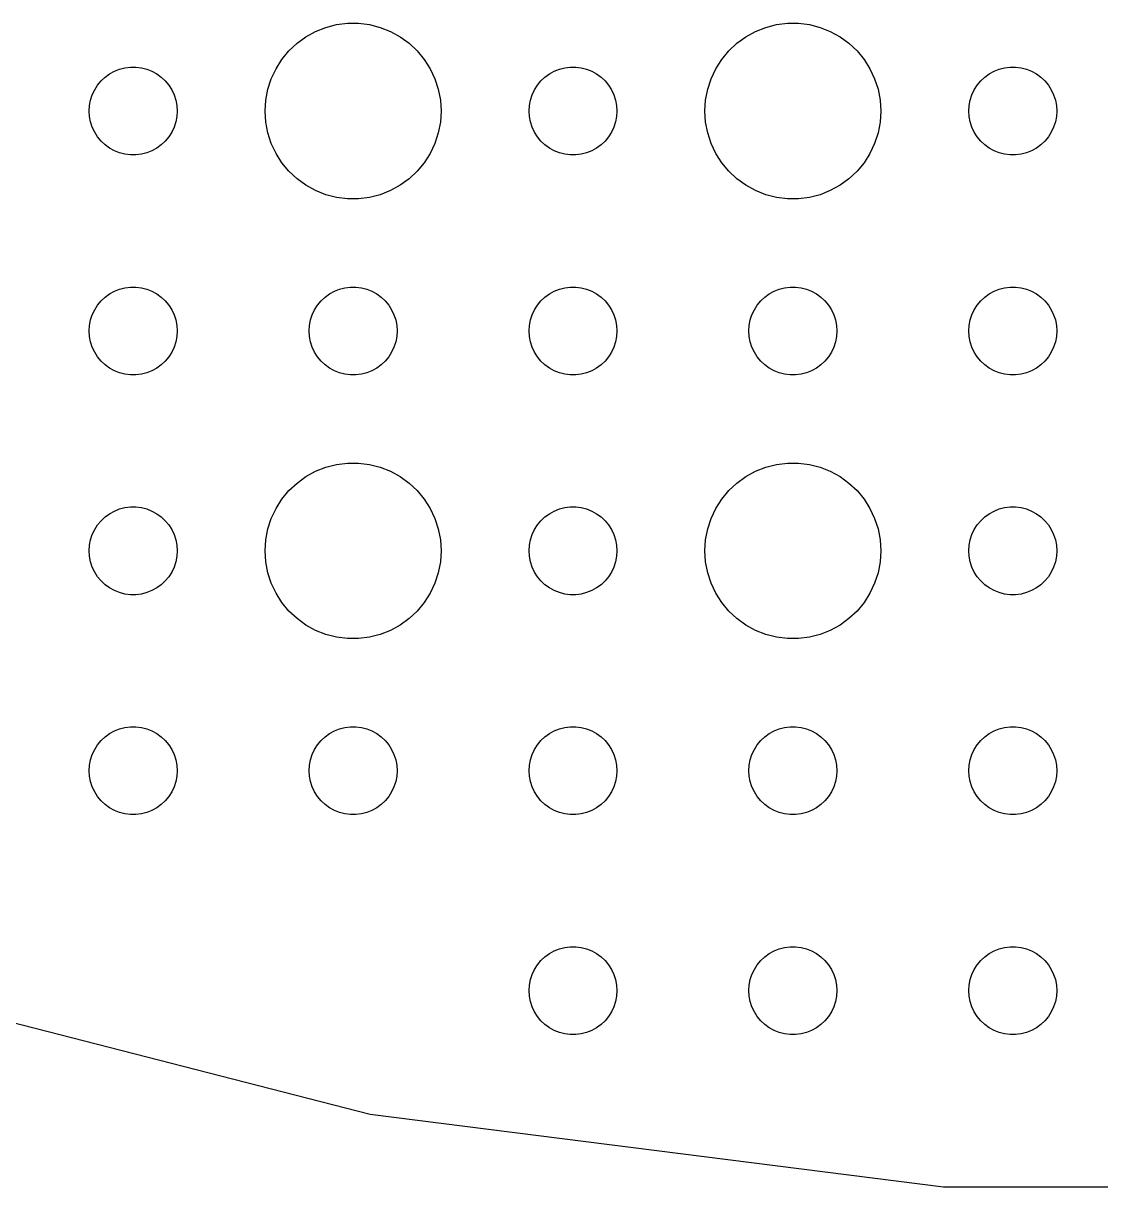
# Model space of a CAD drawing. Header units: metres. Extents: x -157 to 157, y -157 to 157.
# Drawn here: x -41.25 to -4.5, y -156.69 to -117.01 of the extents above; entities that cross this region are included whole.
import ezdxf

# ---------------------------------------------------------------- set-up
doc = ezdxf.new("R2010")
doc.units = ezdxf.units.M

msp = doc.modelspace()

# ---------------------------------------------------------------- linework, layer by layer
for p, q in [((-30.927, -117.147), (-30.5621, -117.053)), ((-30.5621, -117.053), (-30.1884, -117.006)), ((-30.1884, -117.006), (-29.8116, -117.006)), ((-29.8116, -117.006), (-29.4379, -117.053)), ((-29.4379, -117.053), (-29.0729, -117.147)), ((-15.927, -117.147), (-15.5621, -117.053)), ((-15.5621, -117.053), (-15.1884, -117.006)), ((-15.1884, -117.006), (-14.8116, -117.006)), ((-14.8116, -117.006), (-14.4379, -117.053)), ((-14.4379, -117.053), (-14.0729, -117.147)), ((-31.6075, -117.467), (-31.2773, -117.286)), ((-31.2773, -117.286), (-30.927, -117.147)), ((-29.0729, -117.147), (-28.7227, -117.286)), ((-28.7227, -117.286), (-28.3925, -117.467)), ((-16.6075, -117.467), (-16.2773, -117.286)), ((-16.2773, -117.286), (-15.927, -117.147)), ((-14.0729, -117.147), (-13.7227, -117.286)), ((-13.7227, -117.286), (-13.3925, -117.467)), ((-32.1869, -117.946), (-31.9123, -117.688)), ((-31.9123, -117.688), (-31.6075, -117.467)), ((-28.3925, -117.467), (-28.0877, -117.688)), ((-28.0877, -117.688), (-27.8131, -117.946)), ((-17.1869, -117.946), (-16.9123, -117.688)), ((-16.9123, -117.688), (-16.6075, -117.467)), ((-13.3925, -117.467), (-13.0877, -117.688)), ((-13.0877, -117.688), (-12.8131, -117.946)), ((-32.6289, -118.555), (-32.427, -118.237)), ((-32.427, -118.237), (-32.1869, -117.946)), ((-27.8131, -117.946), (-27.5729, -118.237)), ((-27.5729, -118.237), (-27.3711, -118.555)), ((-17.6289, -118.555), (-17.427, -118.237)), ((-17.427, -118.237), (-17.1869, -117.946)), ((-12.8131, -117.946), (-12.5729, -118.237)), ((-12.5729, -118.237), (-12.3711, -118.555)), ((-38.3037, -118.734), (-38.1387, -118.643)), ((-38.1387, -118.643), (-37.9635, -118.573)), ((-37.9635, -118.573), (-37.7811, -118.527)), ((-37.7811, -118.527), (-37.5942, -118.503)), ((-37.5942, -118.503), (-37.4058, -118.503)), ((-37.4058, -118.503), (-37.2189, -118.527)), ((-37.2189, -118.527), (-37.0365, -118.573)), ((-37.0365, -118.573), (-36.8613, -118.643)), ((-36.8613, -118.643), (-36.6963, -118.734)), ((-32.7893, -118.896), (-32.6289, -118.555)), ((-27.3711, -118.555), (-27.2107, -118.896)), ((-23.3037, -118.734), (-23.1387, -118.643)), ((-23.1387, -118.643), (-22.9635, -118.573)), ((-22.9635, -118.573), (-22.7811, -118.527)), ((-22.7811, -118.527), (-22.5942, -118.503)), ((-22.5942, -118.503), (-22.4058, -118.503)), ((-22.4058, -118.503), (-22.2189, -118.527)), ((-22.2189, -118.527), (-22.0365, -118.573)), ((-22.0365, -118.573), (-21.8613, -118.643)), ((-21.8613, -118.643), (-21.6963, -118.734)), ((-17.7893, -118.896), (-17.6289, -118.555)), ((-12.3711, -118.555), (-12.2107, -118.896)), ((-8.30373, -118.734), (-8.13866, -118.643)), ((-8.13866, -118.643), (-7.96352, -118.573)), ((-7.96352, -118.573), (-7.78107, -118.527)), ((-7.78107, -118.527), (-7.59418, -118.503)), ((-7.59418, -118.503), (-7.40581, -118.503)), ((-7.40581, -118.503), (-7.21892, -118.527)), ((-7.21892, -118.527), (-7.03647, -118.573)), ((-7.03647, -118.573), (-6.86133, -118.643)), ((-6.86133, -118.643), (-6.69626, -118.734)), ((-38.7135, -119.118), (-38.5934, -118.973)), ((-38.5934, -118.973), (-38.4561, -118.844)), ((-38.4561, -118.844), (-38.3037, -118.734)), ((-36.6963, -118.734), (-36.5439, -118.844)), ((-36.5439, -118.844), (-36.4065, -118.973)), ((-36.4065, -118.973), (-36.2865, -119.118)), ((-32.9057, -119.254), (-32.7893, -118.896)), ((-27.2107, -118.896), (-27.0942, -119.254)), ((-23.7135, -119.118), (-23.5934, -118.973)), ((-23.5934, -118.973), (-23.4561, -118.844)), ((-23.4561, -118.844), (-23.3037, -118.734)), ((-21.6963, -118.734), (-21.5439, -118.844)), ((-21.5439, -118.844), (-21.4065, -118.973)), ((-21.4065, -118.973), (-21.2865, -119.118)), ((-17.9057, -119.254), (-17.7893, -118.896)), ((-12.2107, -118.896), (-12.0942, -119.254)), ((-8.71352, -119.118), (-8.59344, -118.973)), ((-8.59344, -118.973), (-8.45613, -118.844)), ((-8.45613, -118.844), (-8.30373, -118.734)), ((-6.69626, -118.734), (-6.54385, -118.844)), ((-6.54385, -118.844), (-6.40654, -118.973)), ((-6.40654, -118.973), (-6.28647, -119.118)), ((-38.9529, -119.627), (-38.8947, -119.448)), ((-38.8947, -119.448), (-38.8145, -119.277)), ((-38.8145, -119.277), (-38.7135, -119.118)), ((-36.2865, -119.118), (-36.1855, -119.277)), ((-36.1855, -119.277), (-36.1053, -119.448)), ((-36.1053, -119.448), (-36.0471, -119.627)), ((-32.9763, -119.624), (-32.9057, -119.254)), ((-27.0942, -119.254), (-27.0237, -119.624)), ((-23.9529, -119.627), (-23.8947, -119.448)), ((-23.8947, -119.448), (-23.8145, -119.277)), ((-23.8145, -119.277), (-23.7135, -119.118)), ((-21.2865, -119.118), (-21.1855, -119.277)), ((-21.1855, -119.277), (-21.1053, -119.448)), ((-21.1053, -119.448), (-21.0471, -119.627)), ((-17.9763, -119.624), (-17.9057, -119.254)), ((-12.0942, -119.254), (-12.0237, -119.624)), ((-8.95287, -119.627), (-8.89465, -119.448)), ((-8.89465, -119.448), (-8.81445, -119.277)), ((-8.81445, -119.277), (-8.71352, -119.118)), ((-6.28647, -119.118), (-6.18553, -119.277)), ((-6.18553, -119.277), (-6.10533, -119.448)), ((-6.10533, -119.448), (-6.04712, -119.627)), ((-39, -120), (-38.9882, -119.812)), ((-38.9882, -119.812), (-38.9529, -119.627)), ((-36.0471, -119.627), (-36.0118, -119.812)), ((-36.0118, -119.812), (-36, -120)), ((-33, -120), (-32.9763, -119.624)), ((-27.0237, -119.624), (-27, -120)), ((-24, -120), (-23.9882, -119.812)), ((-23.9882, -119.812), (-23.9529, -119.627)), ((-21.0471, -119.627), (-21.0118, -119.812)), ((-21.0118, -119.812), (-21, -120)), ((-18, -120), (-17.9763, -119.624)), ((-12.0237, -119.624), (-12, -120)), ((-9, -120), (-8.98816, -119.812)), ((-8.98816, -119.812), (-8.95287, -119.627)), ((-6.04712, -119.627), (-6.01183, -119.812)), ((-6.01183, -119.812), (-6, -120)), ((-38.9882, -120.188), (-39, -120)), ((-38.9529, -120.373), (-38.9882, -120.188)), ((-36.0118, -120.188), (-36.0471, -120.373)), ((-36, -120), (-36.0118, -120.188)), ((-32.9763, -120.376), (-33, -120)), ((-27, -120), (-27.0237, -120.376)), ((-23.9882, -120.188), (-24, -120)), ((-23.9529, -120.373), (-23.9882, -120.188)), ((-21.0118, -120.188), (-21.0471, -120.373)), ((-21, -120), (-21.0118, -120.188)), ((-17.9763, -120.376), (-18, -120)), ((-12, -120), (-12.0237, -120.376)), ((-8.98816, -120.188), (-9, -120)), ((-8.95287, -120.373), (-8.98816, -120.188)), ((-6.01183, -120.188), (-6.04712, -120.373)), ((-6, -120), (-6.01183, -120.188)), ((-38.8947, -120.552), (-38.9529, -120.373)), ((-38.8145, -120.723), (-38.8947, -120.552)), ((-36.1053, -120.552), (-36.1855, -120.723)), ((-36.0471, -120.373), (-36.1053, -120.552)), ((-32.9057, -120.746), (-32.9763, -120.376)), ((-27.0237, -120.376), (-27.0942, -120.746)), ((-23.8947, -120.552), (-23.9529, -120.373)), ((-23.8145, -120.723), (-23.8947, -120.552)), ((-21.1053, -120.552), (-21.1855, -120.723)), ((-21.0471, -120.373), (-21.1053, -120.552)), ((-17.9057, -120.746), (-17.9763, -120.376)), ((-12.0237, -120.376), (-12.0942, -120.746)), ((-8.89465, -120.552), (-8.95287, -120.373)), ((-8.81445, -120.723), (-8.89465, -120.552)), ((-6.10533, -120.552), (-6.18553, -120.723)), ((-6.04712, -120.373), (-6.10533, -120.552)), ((-38.7135, -120.882), (-38.8145, -120.723)), ((-38.5934, -121.027), (-38.7135, -120.882)), ((-38.4561, -121.156), (-38.5934, -121.027)), ((-36.4065, -121.027), (-36.5439, -121.156)), ((-36.2865, -120.882), (-36.4065, -121.027)), ((-36.1855, -120.723), (-36.2865, -120.882)), ((-32.7893, -121.104), (-32.9057, -120.746)), ((-27.0942, -120.746), (-27.2107, -121.104)), ((-23.7135, -120.882), (-23.8145, -120.723)), ((-23.5934, -121.027), (-23.7135, -120.882)), ((-23.4561, -121.156), (-23.5934, -121.027)), ((-21.4065, -121.027), (-21.5439, -121.156)), ((-21.2865, -120.882), (-21.4065, -121.027)), ((-21.1855, -120.723), (-21.2865, -120.882)), ((-17.7893, -121.104), (-17.9057, -120.746)), ((-12.0942, -120.746), (-12.2107, -121.104)), ((-8.71352, -120.882), (-8.81445, -120.723)), ((-8.59344, -121.027), (-8.71352, -120.882)), ((-8.45613, -121.156), (-8.59344, -121.027)), ((-6.40654, -121.027), (-6.54385, -121.156)), ((-6.28647, -120.882), (-6.40654, -121.027)), ((-6.18553, -120.723), (-6.28647, -120.882)), ((-38.3037, -121.266), (-38.4561, -121.156)), ((-38.1387, -121.357), (-38.3037, -121.266)), ((-37.9635, -121.427), (-38.1387, -121.357)), ((-37.7811, -121.473), (-37.9635, -121.427)), ((-37.0365, -121.427), (-37.2189, -121.473)), ((-36.8613, -121.357), (-37.0365, -121.427)), ((-36.6963, -121.266), (-36.8613, -121.357)), ((-36.5439, -121.156), (-36.6963, -121.266)), ((-32.6289, -121.445), (-32.7893, -121.104)), ((-27.2107, -121.104), (-27.3711, -121.445)), ((-23.3037, -121.266), (-23.4561, -121.156)), ((-23.1387, -121.357), (-23.3037, -121.266)), ((-22.9635, -121.427), (-23.1387, -121.357)), ((-22.7811, -121.473), (-22.9635, -121.427)), ((-22.0365, -121.427), (-22.2189, -121.473)), ((-21.8613, -121.357), (-22.0365, -121.427)), ((-21.6963, -121.266), (-21.8613, -121.357)), ((-21.5439, -121.156), (-21.6963, -121.266)), ((-17.6289, -121.445), (-17.7893, -121.104)), ((-12.2107, -121.104), (-12.3711, -121.445)), ((-8.30373, -121.266), (-8.45613, -121.156)), ((-8.13866, -121.357), (-8.30373, -121.266)), ((-7.96352, -121.427), (-8.13866, -121.357)), ((-7.78107, -121.473), (-7.96352, -121.427)), ((-7.03647, -121.427), (-7.21892, -121.473)), ((-6.86133, -121.357), (-7.03647, -121.427)), ((-6.69626, -121.266), (-6.86133, -121.357)), ((-6.54385, -121.156), (-6.69626, -121.266)), ((-37.5942, -121.497), (-37.7811, -121.473)), ((-37.4058, -121.497), (-37.5942, -121.497)), ((-37.2189, -121.473), (-37.4058, -121.497)), ((-32.427, -121.763), (-32.6289, -121.445)), ((-32.1869, -122.054), (-32.427, -121.763)), ((-27.5729, -121.763), (-27.8131, -122.054)), ((-27.3711, -121.445), (-27.5729, -121.763)), ((-22.5942, -121.497), (-22.7811, -121.473)), ((-22.4058, -121.497), (-22.5942, -121.497)), ((-22.2189, -121.473), (-22.4058, -121.497)), ((-17.427, -121.763), (-17.6289, -121.445)), ((-17.1869, -122.054), (-17.427, -121.763)), ((-12.5729, -121.763), (-12.8131, -122.054)), ((-12.3711, -121.445), (-12.5729, -121.763)), ((-7.59418, -121.497), (-7.78107, -121.473)), ((-7.40581, -121.497), (-7.59418, -121.497)), ((-7.21892, -121.473), (-7.40581, -121.497)), ((-31.9123, -122.312), (-32.1869, -122.054)), ((-27.8131, -122.054), (-28.0877, -122.312)), ((-16.9123, -122.312), (-17.1869, -122.054)), ((-12.8131, -122.054), (-13.0877, -122.312)), ((-31.6075, -122.533), (-31.9123, -122.312)), ((-31.2773, -122.714), (-31.6075, -122.533)), ((-28.3925, -122.533), (-28.7227, -122.714)), ((-28.0877, -122.312), (-28.3925, -122.533)), ((-16.6075, -122.533), (-16.9123, -122.312)), ((-16.2773, -122.714), (-16.6075, -122.533)), ((-13.3925, -122.533), (-13.7227, -122.714)), ((-13.0877, -122.312), (-13.3925, -122.533)), ((-30.927, -122.853), (-31.2773, -122.714)), ((-30.5621, -122.947), (-30.927, -122.853)), ((-30.1884, -122.994), (-30.5621, -122.947)), ((-29.8116, -122.994), (-30.1884, -122.994)), ((-29.4379, -122.947), (-29.8116, -122.994)), ((-29.0729, -122.853), (-29.4379, -122.947)), ((-28.7227, -122.714), (-29.0729, -122.853)), ((-15.927, -122.853), (-16.2773, -122.714)), ((-15.5621, -122.947), (-15.927, -122.853)), ((-15.1884, -122.994), (-15.5621, -122.947)), ((-14.8116, -122.994), (-15.1884, -122.994)), ((-14.4379, -122.947), (-14.8116, -122.994)), ((-14.0729, -122.853), (-14.4379, -122.947)), ((-13.7227, -122.714), (-14.0729, -122.853)), ((-38.3037, -126.234), (-38.1387, -126.143)), ((-38.1387, -126.143), (-37.9635, -126.073)), ((-37.9635, -126.073), (-37.7811, -126.027)), ((-37.7811, -126.027), (-37.5942, -126.003)), ((-37.5942, -126.003), (-37.4058, -126.003)), ((-37.4058, -126.003), (-37.2189, -126.027)), ((-37.2189, -126.027), (-37.0365, -126.073)), ((-37.0365, -126.073), (-36.8613, -126.143)), ((-36.8613, -126.143), (-36.6963, -126.234)), ((-30.8037, -126.234), (-30.6387, -126.143)), ((-30.6387, -126.143), (-30.4635, -126.073)), ((-30.4635, -126.073), (-30.2811, -126.027)), ((-30.2811, -126.027), (-30.0942, -126.003)), ((-30.0942, -126.003), (-29.9058, -126.003)), ((-29.9058, -126.003), (-29.7189, -126.027)), ((-29.7189, -126.027), (-29.5365, -126.073)), ((-29.5365, -126.073), (-29.3613, -126.143)), ((-29.3613, -126.143), (-29.1963, -126.234)), ((-23.3037, -126.234), (-23.1387, -126.143)), ((-23.1387, -126.143), (-22.9635, -126.073)), ((-22.9635, -126.073), (-22.7811, -126.027)), ((-22.7811, -126.027), (-22.5942, -126.003)), ((-22.5942, -126.003), (-22.4058, -126.003)), ((-22.4058, -126.003), (-22.2189, -126.027)), ((-22.2189, -126.027), (-22.0365, -126.073)), ((-22.0365, -126.073), (-21.8613, -126.143)), ((-21.8613, -126.143), (-21.6963, -126.234)), ((-15.8037, -126.234), (-15.6387, -126.143)), ((-15.6387, -126.143), (-15.4635, -126.073)), ((-15.4635, -126.073), (-15.2811, -126.027)), ((-15.2811, -126.027), (-15.0942, -126.003)), ((-15.0942, -126.003), (-14.9058, -126.003)), ((-14.9058, -126.003), (-14.7189, -126.027)), ((-14.7189, -126.027), (-14.5365, -126.073)), ((-14.5365, -126.073), (-14.3613, -126.143)), ((-14.3613, -126.143), (-14.1963, -126.234)), ((-8.30373, -126.234), (-8.13866, -126.143)), ((-8.13866, -126.143), (-7.96352, -126.073)), ((-7.96352, -126.073), (-7.78107, -126.027)), ((-7.78107, -126.027), (-7.59418, -126.003)), ((-7.59418, -126.003), (-7.40581, -126.003)), ((-7.40581, -126.003), (-7.21892, -126.027)), ((-7.21892, -126.027), (-7.03647, -126.073)), ((-7.03647, -126.073), (-6.86133, -126.143)), ((-6.86133, -126.143), (-6.69626, -126.234)), ((-38.7135, -126.618), (-38.5934, -126.473)), ((-38.5934, -126.473), (-38.4561, -126.344)), ((-38.4561, -126.344), (-38.3037, -126.234)), ((-36.6963, -126.234), (-36.5439, -126.344)), ((-36.5439, -126.344), (-36.4065, -126.473)), ((-36.4065, -126.473), (-36.2865, -126.618)), ((-31.2135, -126.618), (-31.0934, -126.473)), ((-31.0934, -126.473), (-30.9561, -126.344)), ((-30.9561, -126.344), (-30.8037, -126.234)), ((-29.1963, -126.234), (-29.0439, -126.344)), ((-29.0439, -126.344), (-28.9065, -126.473)), ((-28.9065, -126.473), (-28.7865, -126.618)), ((-23.7135, -126.618), (-23.5934, -126.473)), ((-23.5934, -126.473), (-23.4561, -126.344)), ((-23.4561, -126.344), (-23.3037, -126.234)), ((-21.6963, -126.234), (-21.5439, -126.344)), ((-21.5439, -126.344), (-21.4065, -126.473)), ((-21.4065, -126.473), (-21.2865, -126.618)), ((-16.2135, -126.618), (-16.0934, -126.473)), ((-16.0934, -126.473), (-15.9561, -126.344)), ((-15.9561, -126.344), (-15.8037, -126.234)), ((-14.1963, -126.234), (-14.0439, -126.344)), ((-14.0439, -126.344), (-13.9065, -126.473)), ((-13.9065, -126.473), (-13.7865, -126.618)), ((-8.71352, -126.618), (-8.59344, -126.473)), ((-8.59344, -126.473), (-8.45613, -126.344)), ((-8.45613, -126.344), (-8.30373, -126.234)), ((-6.69626, -126.234), (-6.54385, -126.344)), ((-6.54385, -126.344), (-6.40654, -126.473)), ((-6.40654, -126.473), (-6.28647, -126.618)), ((-38.9529, -127.127), (-38.8947, -126.948)), ((-38.8947, -126.948), (-38.8145, -126.777)), ((-38.8145, -126.777), (-38.7135, -126.618)), ((-36.2865, -126.618), (-36.1855, -126.777)), ((-36.1855, -126.777), (-36.1053, -126.948)), ((-36.1053, -126.948), (-36.0471, -127.127)), ((-31.4529, -127.127), (-31.3947, -126.948)), ((-31.3947, -126.948), (-31.3145, -126.777)), ((-31.3145, -126.777), (-31.2135, -126.618)), ((-28.7865, -126.618), (-28.6855, -126.777)), ((-28.6855, -126.777), (-28.6053, -126.948)), ((-28.6053, -126.948), (-28.5471, -127.127)), ((-23.9529, -127.127), (-23.8947, -126.948)), ((-23.8947, -126.948), (-23.8145, -126.777)), ((-23.8145, -126.777), (-23.7135, -126.618)), ((-21.2865, -126.618), (-21.1855, -126.777)), ((-21.1855, -126.777), (-21.1053, -126.948)), ((-21.1053, -126.948), (-21.0471, -127.127)), ((-16.4529, -127.127), (-16.3947, -126.948)), ((-16.3947, -126.948), (-16.3145, -126.777)), ((-16.3145, -126.777), (-16.2135, -126.618)), ((-13.7865, -126.618), (-13.6855, -126.777)), ((-13.6855, -126.777), (-13.6053, -126.948)), ((-13.6053, -126.948), (-13.5471, -127.127)), ((-8.95287, -127.127), (-8.89465, -126.948)), ((-8.89465, -126.948), (-8.81445, -126.777)), ((-8.81445, -126.777), (-8.71352, -126.618)), ((-6.28647, -126.618), (-6.18553, -126.777)), ((-6.18553, -126.777), (-6.10533, -126.948)), ((-6.10533, -126.948), (-6.04712, -127.127)), ((-39, -127.5), (-38.9882, -127.312)), ((-38.9882, -127.312), (-38.9529, -127.127)), ((-36.0471, -127.127), (-36.0118, -127.312)), ((-36.0118, -127.312), (-36, -127.5)), ((-31.5, -127.5), (-31.4882, -127.312)), ((-31.4882, -127.312), (-31.4529, -127.127)), ((-28.5471, -127.127), (-28.5118, -127.312)), ((-28.5118, -127.312), (-28.5, -127.5)), ((-24, -127.5), (-23.9882, -127.312)), ((-23.9882, -127.312), (-23.9529, -127.127)), ((-21.0471, -127.127), (-21.0118, -127.312)), ((-21.0118, -127.312), (-21, -127.5)), ((-16.5, -127.5), (-16.4882, -127.312)), ((-16.4882, -127.312), (-16.4529, -127.127)), ((-13.5471, -127.127), (-13.5118, -127.312)), ((-13.5118, -127.312), (-13.5, -127.5)), ((-9, -127.5), (-8.98816, -127.312)), ((-8.98816, -127.312), (-8.95287, -127.127)), ((-6.04712, -127.127), (-6.01183, -127.312)), ((-6.01183, -127.312), (-6, -127.5)), ((-38.9882, -127.688), (-39, -127.5)), ((-38.9529, -127.873), (-38.9882, -127.688)), ((-36.0118, -127.688), (-36.0471, -127.873)), ((-36, -127.5), (-36.0118, -127.688)), ((-31.4882, -127.688), (-31.5, -127.5)), ((-31.4529, -127.873), (-31.4882, -127.688)), ((-28.5118, -127.688), (-28.5471, -127.873)), ((-28.5, -127.5), (-28.5118, -127.688)), ((-23.9882, -127.688), (-24, -127.5)), ((-23.9529, -127.873), (-23.9882, -127.688)), ((-21.0118, -127.688), (-21.0471, -127.873)), ((-21, -127.5), (-21.0118, -127.688)), ((-16.4882, -127.688), (-16.5, -127.5)), ((-16.4529, -127.873), (-16.4882, -127.688)), ((-13.5118, -127.688), (-13.5471, -127.873)), ((-13.5, -127.5), (-13.5118, -127.688)), ((-8.98816, -127.688), (-9, -127.5)), ((-8.95287, -127.873), (-8.98816, -127.688)), ((-6.01183, -127.688), (-6.04712, -127.873)), ((-6, -127.5), (-6.01183, -127.688)), ((-38.8947, -128.052), (-38.9529, -127.873)), ((-38.8145, -128.223), (-38.8947, -128.052)), ((-36.1053, -128.052), (-36.1855, -128.223)), ((-36.0471, -127.873), (-36.1053, -128.052)), ((-31.3947, -128.052), (-31.4529, -127.873)), ((-31.3145, -128.223), (-31.3947, -128.052)), ((-28.6053, -128.052), (-28.6855, -128.223)), ((-28.5471, -127.873), (-28.6053, -128.052)), ((-23.8947, -128.052), (-23.9529, -127.873)), ((-23.8145, -128.223), (-23.8947, -128.052)), ((-21.1053, -128.052), (-21.1855, -128.223)), ((-21.0471, -127.873), (-21.1053, -128.052)), ((-16.3947, -128.052), (-16.4529, -127.873)), ((-16.3145, -128.223), (-16.3947, -128.052)), ((-13.6053, -128.052), (-13.6855, -128.223)), ((-13.5471, -127.873), (-13.6053, -128.052)), ((-8.89465, -128.052), (-8.95287, -127.873)), ((-8.81445, -128.223), (-8.89465, -128.052)), ((-6.10533, -128.052), (-6.18553, -128.223)), ((-6.04712, -127.873), (-6.10533, -128.052)), ((-38.7135, -128.382), (-38.8145, -128.223)), ((-38.5934, -128.527), (-38.7135, -128.382)), ((-38.4561, -128.656), (-38.5934, -128.527)), ((-36.4065, -128.527), (-36.5439, -128.656)), ((-36.2865, -128.382), (-36.4065, -128.527)), ((-36.1855, -128.223), (-36.2865, -128.382)), ((-31.2135, -128.382), (-31.3145, -128.223)), ((-31.0934, -128.527), (-31.2135, -128.382)), ((-30.9561, -128.656), (-31.0934, -128.527)), ((-28.9065, -128.527), (-29.0439, -128.656)), ((-28.7865, -128.382), (-28.9065, -128.527)), ((-28.6855, -128.223), (-28.7865, -128.382)), ((-23.7135, -128.382), (-23.8145, -128.223)), ((-23.5934, -128.527), (-23.7135, -128.382)), ((-23.4561, -128.656), (-23.5934, -128.527)), ((-21.4065, -128.527), (-21.5439, -128.656)), ((-21.2865, -128.382), (-21.4065, -128.527)), ((-21.1855, -128.223), (-21.2865, -128.382)), ((-16.2135, -128.382), (-16.3145, -128.223)), ((-16.0934, -128.527), (-16.2135, -128.382)), ((-15.9561, -128.656), (-16.0934, -128.527)), ((-13.9065, -128.527), (-14.0439, -128.656)), ((-13.7865, -128.382), (-13.9065, -128.527)), ((-13.6855, -128.223), (-13.7865, -128.382)), ((-8.71352, -128.382), (-8.81445, -128.223)), ((-8.59344, -128.527), (-8.71352, -128.382)), ((-8.45613, -128.656), (-8.59344, -128.527)), ((-6.40654, -128.527), (-6.54385, -128.656)), ((-6.28647, -128.382), (-6.40654, -128.527)), ((-6.18553, -128.223), (-6.28647, -128.382)), ((-38.3037, -128.766), (-38.4561, -128.656)), ((-38.1387, -128.857), (-38.3037, -128.766)), ((-37.9635, -128.927), (-38.1387, -128.857)), ((-37.7811, -128.973), (-37.9635, -128.927)), ((-37.0365, -128.927), (-37.2189, -128.973)), ((-36.8613, -128.857), (-37.0365, -128.927)), ((-36.6963, -128.766), (-36.8613, -128.857)), ((-36.5439, -128.656), (-36.6963, -128.766)), ((-30.8037, -128.766), (-30.9561, -128.656)), ((-30.6387, -128.857), (-30.8037, -128.766)), ((-30.4635, -128.927), (-30.6387, -128.857)), ((-30.2811, -128.973), (-30.4635, -128.927)), ((-29.5365, -128.927), (-29.7189, -128.973)), ((-29.3613, -128.857), (-29.5365, -128.927)), ((-29.1963, -128.766), (-29.3613, -128.857)), ((-29.0439, -128.656), (-29.1963, -128.766)), ((-23.3037, -128.766), (-23.4561, -128.656)), ((-23.1387, -128.857), (-23.3037, -128.766)), ((-22.9635, -128.927), (-23.1387, -128.857)), ((-22.7811, -128.973), (-22.9635, -128.927)), ((-22.0365, -128.927), (-22.2189, -128.973)), ((-21.8613, -128.857), (-22.0365, -128.927)), ((-21.6963, -128.766), (-21.8613, -128.857)), ((-21.5439, -128.656), (-21.6963, -128.766)), ((-15.8037, -128.766), (-15.9561, -128.656)), ((-15.6387, -128.857), (-15.8037, -128.766)), ((-15.4635, -128.927), (-15.6387, -128.857)), ((-15.2811, -128.973), (-15.4635, -128.927)), ((-14.5365, -128.927), (-14.7189, -128.973)), ((-14.3613, -128.857), (-14.5365, -128.927)), ((-14.1963, -128.766), (-14.3613, -128.857)), ((-14.0439, -128.656), (-14.1963, -128.766)), ((-8.30373, -128.766), (-8.45613, -128.656)), ((-8.13866, -128.857), (-8.30373, -128.766)), ((-7.96352, -128.927), (-8.13866, -128.857)), ((-7.78107, -128.973), (-7.96352, -128.927)), ((-7.03647, -128.927), (-7.21892, -128.973)), ((-6.86133, -128.857), (-7.03647, -128.927)), ((-6.69626, -128.766), (-6.86133, -128.857)), ((-6.54385, -128.656), (-6.69626, -128.766)), ((-37.5942, -128.997), (-37.7811, -128.973)), ((-37.4058, -128.997), (-37.5942, -128.997)), ((-37.2189, -128.973), (-37.4058, -128.997)), ((-30.0942, -128.997), (-30.2811, -128.973)), ((-29.9058, -128.997), (-30.0942, -128.997)), ((-29.7189, -128.973), (-29.9058, -128.997)), ((-22.5942, -128.997), (-22.7811, -128.973)), ((-22.4058, -128.997), (-22.5942, -128.997)), ((-22.2189, -128.973), (-22.4058, -128.997)), ((-15.0942, -128.997), (-15.2811, -128.973)), ((-14.9058, -128.997), (-15.0942, -128.997)), ((-14.7189, -128.973), (-14.9058, -128.997)), ((-7.59418, -128.997), (-7.78107, -128.973)), ((-7.40581, -128.997), (-7.59418, -128.997)), ((-7.21892, -128.973), (-7.40581, -128.997)), ((-31.2773, -132.286), (-30.927, -132.147)), ((-30.927, -132.147), (-30.5621, -132.053)), ((-30.5621, -132.053), (-30.1884, -132.006)), ((-30.1884, -132.006), (-29.8116, -132.006)), ((-29.8116, -132.006), (-29.4379, -132.053)), ((-29.4379, -132.053), (-29.0729, -132.147)), ((-29.0729, -132.147), (-28.7227, -132.286)), ((-16.2773, -132.286), (-15.927, -132.147)), ((-15.927, -132.147), (-15.5621, -132.053)), ((-15.5621, -132.053), (-15.1884, -132.006)), ((-15.1884, -132.006), (-14.8116, -132.006)), ((-14.8116, -132.006), (-14.4379, -132.053)), ((-14.4379, -132.053), (-14.0729, -132.147)), ((-14.0729, -132.147), (-13.7227, -132.286)), ((-31.9123, -132.688), (-31.6075, -132.467)), ((-31.6075, -132.467), (-31.2773, -132.286)), ((-28.7227, -132.286), (-28.3925, -132.467)), ((-28.3925, -132.467), (-28.0877, -132.688)), ((-16.9123, -132.688), (-16.6075, -132.467)), ((-16.6075, -132.467), (-16.2773, -132.286)), ((-13.7227, -132.286), (-13.3925, -132.467)), ((-13.3925, -132.467), (-13.0877, -132.688)), ((-32.1869, -132.946), (-31.9123, -132.688)), ((-28.0877, -132.688), (-27.8131, -132.946)), ((-17.1869, -132.946), (-16.9123, -132.688)), ((-13.0877, -132.688), (-12.8131, -132.946)), ((-32.6289, -133.555), (-32.427, -133.237)), ((-32.427, -133.237), (-32.1869, -132.946)), ((-27.8131, -132.946), (-27.5729, -133.237)), ((-27.5729, -133.237), (-27.3711, -133.555)), ((-17.6289, -133.555), (-17.427, -133.237)), ((-17.427, -133.237), (-17.1869, -132.946)), ((-12.8131, -132.946), (-12.5729, -133.237)), ((-12.5729, -133.237), (-12.3711, -133.555)), ((-38.4561, -133.844), (-38.3037, -133.734)), ((-38.3037, -133.734), (-38.1387, -133.643)), ((-38.1387, -133.643), (-37.9635, -133.573)), ((-37.9635, -133.573), (-37.7811, -133.527)), ((-37.7811, -133.527), (-37.5942, -133.503)), ((-37.5942, -133.503), (-37.4058, -133.503)), ((-37.4058, -133.503), (-37.2189, -133.527)), ((-37.2189, -133.527), (-37.0365, -133.573)), ((-37.0365, -133.573), (-36.8613, -133.643)), ((-36.8613, -133.643), (-36.6963, -133.734)), ((-36.6963, -133.734), (-36.5439, -133.844)), ((-32.7893, -133.896), (-32.6289, -133.555)), ((-27.3711, -133.555), (-27.2107, -133.896)), ((-23.4561, -133.844), (-23.3037, -133.734)), ((-23.3037, -133.734), (-23.1387, -133.643)), ((-23.1387, -133.643), (-22.9635, -133.573)), ((-22.9635, -133.573), (-22.7811, -133.527)), ((-22.7811, -133.527), (-22.5942, -133.503)), ((-22.5942, -133.503), (-22.4058, -133.503)), ((-22.4058, -133.503), (-22.2189, -133.527)), ((-22.2189, -133.527), (-22.0365, -133.573)), ((-22.0365, -133.573), (-21.8613, -133.643)), ((-21.8613, -133.643), (-21.6963, -133.734)), ((-21.6963, -133.734), (-21.5439, -133.844)), ((-17.7893, -133.896), (-17.6289, -133.555)), ((-12.3711, -133.555), (-12.2107, -133.896)), ((-8.45613, -133.844), (-8.30373, -133.734)), ((-8.30373, -133.734), (-8.13866, -133.643)), ((-8.13866, -133.643), (-7.96352, -133.573)), ((-7.96352, -133.573), (-7.78107, -133.527)), ((-7.78107, -133.527), (-7.59418, -133.503)), ((-7.59418, -133.503), (-7.40581, -133.503)), ((-7.40581, -133.503), (-7.21892, -133.527)), ((-7.21892, -133.527), (-7.03647, -133.573)), ((-7.03647, -133.573), (-6.86133, -133.643)), ((-6.86133, -133.643), (-6.69626, -133.734)), ((-6.69626, -133.734), (-6.54385, -133.844)), ((-38.8145, -134.277), (-38.7135, -134.118)), ((-38.7135, -134.118), (-38.5934, -133.973)), ((-38.5934, -133.973), (-38.4561, -133.844)), ((-36.5439, -133.844), (-36.4065, -133.973)), ((-36.4065, -133.973), (-36.2865, -134.118)), ((-36.2865, -134.118), (-36.1855, -134.277)), ((-32.9057, -134.254), (-32.7893, -133.896)), ((-27.2107, -133.896), (-27.0942, -134.254)), ((-23.8145, -134.277), (-23.7135, -134.118)), ((-23.7135, -134.118), (-23.5934, -133.973)), ((-23.5934, -133.973), (-23.4561, -133.844)), ((-21.5439, -133.844), (-21.4065, -133.973)), ((-21.4065, -133.973), (-21.2865, -134.118)), ((-21.2865, -134.118), (-21.1855, -134.277)), ((-17.9057, -134.254), (-17.7893, -133.896)), ((-12.2107, -133.896), (-12.0942, -134.254)), ((-8.81445, -134.277), (-8.71352, -134.118)), ((-8.71352, -134.118), (-8.59344, -133.973)), ((-8.59344, -133.973), (-8.45613, -133.844)), ((-6.54385, -133.844), (-6.40654, -133.973)), ((-6.40654, -133.973), (-6.28647, -134.118)), ((-6.28647, -134.118), (-6.18553, -134.277)), ((-38.9529, -134.627), (-38.8947, -134.448)), ((-38.8947, -134.448), (-38.8145, -134.277)), ((-36.1855, -134.277), (-36.1053, -134.448)), ((-36.1053, -134.448), (-36.0471, -134.627)), ((-32.9763, -134.624), (-32.9057, -134.254)), ((-27.0942, -134.254), (-27.0237, -134.624)), ((-23.9529, -134.627), (-23.8947, -134.448)), ((-23.8947, -134.448), (-23.8145, -134.277)), ((-21.1855, -134.277), (-21.1053, -134.448)), ((-21.1053, -134.448), (-21.0471, -134.627)), ((-17.9763, -134.624), (-17.9057, -134.254)), ((-12.0942, -134.254), (-12.0237, -134.624)), ((-8.95287, -134.627), (-8.89465, -134.448)), ((-8.89465, -134.448), (-8.81445, -134.277)), ((-6.18553, -134.277), (-6.10533, -134.448)), ((-6.10533, -134.448), (-6.04712, -134.627)), ((-39, -135), (-38.9882, -134.812)), ((-38.9882, -134.812), (-38.9529, -134.627)), ((-36.0471, -134.627), (-36.0118, -134.812)), ((-36.0118, -134.812), (-36, -135)), ((-33, -135), (-32.9763, -134.624)), ((-27.0237, -134.624), (-27, -135)), ((-24, -135), (-23.9882, -134.812)), ((-23.9882, -134.812), (-23.9529, -134.627)), ((-21.0471, -134.627), (-21.0118, -134.812)), ((-21.0118, -134.812), (-21, -135)), ((-18, -135), (-17.9763, -134.624)), ((-12.0237, -134.624), (-12, -135)), ((-9, -135), (-8.98816, -134.812)), ((-8.98816, -134.812), (-8.95287, -134.627)), ((-6.04712, -134.627), (-6.01183, -134.812)), ((-6.01183, -134.812), (-6, -135)), ((-38.9882, -135.188), (-39, -135)), ((-38.9529, -135.373), (-38.9882, -135.188)), ((-36.0118, -135.188), (-36.0471, -135.373)), ((-36, -135), (-36.0118, -135.188)), ((-32.9763, -135.376), (-33, -135)), ((-27, -135), (-27.0237, -135.376)), ((-23.9882, -135.188), (-24, -135)), ((-23.9529, -135.373), (-23.9882, -135.188)), ((-21.0118, -135.188), (-21.0471, -135.373)), ((-21, -135), (-21.0118, -135.188)), ((-17.9763, -135.376), (-18, -135)), ((-12, -135), (-12.0237, -135.376)), ((-8.98816, -135.188), (-9, -135)), ((-8.95287, -135.373), (-8.98816, -135.188)), ((-6.01183, -135.188), (-6.04712, -135.373)), ((-6, -135), (-6.01183, -135.188)), ((-38.8947, -135.552), (-38.9529, -135.373)), ((-38.8145, -135.723), (-38.8947, -135.552)), ((-36.1053, -135.552), (-36.1855, -135.723)), ((-36.0471, -135.373), (-36.1053, -135.552)), ((-32.9057, -135.746), (-32.9763, -135.376)), ((-27.0237, -135.376), (-27.0942, -135.746)), ((-23.8947, -135.552), (-23.9529, -135.373)), ((-23.8145, -135.723), (-23.8947, -135.552)), ((-21.1053, -135.552), (-21.1855, -135.723)), ((-21.0471, -135.373), (-21.1053, -135.552)), ((-17.9057, -135.746), (-17.9763, -135.376)), ((-12.0237, -135.376), (-12.0942, -135.746)), ((-8.89465, -135.552), (-8.95287, -135.373)), ((-8.81445, -135.723), (-8.89465, -135.552)), ((-6.10533, -135.552), (-6.18553, -135.723)), ((-6.04712, -135.373), (-6.10533, -135.552)), ((-38.7135, -135.882), (-38.8145, -135.723)), ((-38.5934, -136.027), (-38.7135, -135.882)), ((-38.4561, -136.156), (-38.5934, -136.027)), ((-36.4065, -136.027), (-36.5439, -136.156)), ((-36.2865, -135.882), (-36.4065, -136.027)), ((-36.1855, -135.723), (-36.2865, -135.882)), ((-32.7893, -136.104), (-32.9057, -135.746)), ((-32.6289, -136.445), (-32.7893, -136.104)), ((-27.2107, -136.104), (-27.3711, -136.445)), ((-27.0942, -135.746), (-27.2107, -136.104)), ((-23.7135, -135.882), (-23.8145, -135.723)), ((-23.5934, -136.027), (-23.7135, -135.882)), ((-23.4561, -136.156), (-23.5934, -136.027)), ((-21.4065, -136.027), (-21.5439, -136.156)), ((-21.2865, -135.882), (-21.4065, -136.027)), ((-21.1855, -135.723), (-21.2865, -135.882)), ((-17.7893, -136.104), (-17.9057, -135.746)), ((-17.6289, -136.445), (-17.7893, -136.104)), ((-12.2107, -136.104), (-12.3711, -136.445)), ((-12.0942, -135.746), (-12.2107, -136.104)), ((-8.71352, -135.882), (-8.81445, -135.723)), ((-8.59344, -136.027), (-8.71352, -135.882)), ((-8.45613, -136.156), (-8.59344, -136.027)), ((-6.40654, -136.027), (-6.54385, -136.156)), ((-6.28647, -135.882), (-6.40654, -136.027)), ((-6.18553, -135.723), (-6.28647, -135.882)), ((-38.3037, -136.266), (-38.4561, -136.156)), ((-38.1387, -136.357), (-38.3037, -136.266)), ((-37.9635, -136.427), (-38.1387, -136.357)), ((-37.7811, -136.473), (-37.9635, -136.427)), ((-37.5942, -136.497), (-37.7811, -136.473)), ((-37.4058, -136.497), (-37.5942, -136.497)), ((-37.2189, -136.473), (-37.4058, -136.497)), ((-37.0365, -136.427), (-37.2189, -136.473)), ((-36.8613, -136.357), (-37.0365, -136.427)), ((-36.6963, -136.266), (-36.8613, -136.357)), ((-36.5439, -136.156), (-36.6963, -136.266)), ((-32.427, -136.763), (-32.6289, -136.445)), ((-27.3711, -136.445), (-27.5729, -136.763)), ((-23.3037, -136.266), (-23.4561, -136.156)), ((-23.1387, -136.357), (-23.3037, -136.266)), ((-22.9635, -136.427), (-23.1387, -136.357)), ((-22.7811, -136.473), (-22.9635, -136.427)), ((-22.5942, -136.497), (-22.7811, -136.473)), ((-22.4058, -136.497), (-22.5942, -136.497)), ((-22.2189, -136.473), (-22.4058, -136.497)), ((-22.0365, -136.427), (-22.2189, -136.473)), ((-21.8613, -136.357), (-22.0365, -136.427)), ((-21.6963, -136.266), (-21.8613, -136.357)), ((-21.5439, -136.156), (-21.6963, -136.266)), ((-17.427, -136.763), (-17.6289, -136.445)), ((-12.3711, -136.445), (-12.5729, -136.763)), ((-8.30373, -136.266), (-8.45613, -136.156)), ((-8.13866, -136.357), (-8.30373, -136.266)), ((-7.96352, -136.427), (-8.13866, -136.357)), ((-7.78107, -136.473), (-7.96352, -136.427)), ((-7.59418, -136.497), (-7.78107, -136.473)), ((-7.40581, -136.497), (-7.59418, -136.497)), ((-7.21892, -136.473), (-7.40581, -136.497)), ((-7.03647, -136.427), (-7.21892, -136.473)), ((-6.86133, -136.357), (-7.03647, -136.427)), ((-6.69626, -136.266), (-6.86133, -136.357)), ((-6.54385, -136.156), (-6.69626, -136.266)), ((-32.1869, -137.054), (-32.427, -136.763)), ((-27.5729, -136.763), (-27.8131, -137.054)), ((-17.1869, -137.054), (-17.427, -136.763)), ((-12.5729, -136.763), (-12.8131, -137.054)), ((-31.9123, -137.312), (-32.1869, -137.054)), ((-27.8131, -137.054), (-28.0877, -137.312)), ((-16.9123, -137.312), (-17.1869, -137.054)), ((-12.8131, -137.054), (-13.0877, -137.312)), ((-31.6075, -137.533), (-31.9123, -137.312)), ((-31.2773, -137.714), (-31.6075, -137.533)), ((-28.3925, -137.533), (-28.7227, -137.714)), ((-28.0877, -137.312), (-28.3925, -137.533)), ((-16.6075, -137.533), (-16.9123, -137.312)), ((-16.2773, -137.714), (-16.6075, -137.533)), ((-13.3925, -137.533), (-13.7227, -137.714)), ((-13.0877, -137.312), (-13.3925, -137.533)), ((-30.927, -137.853), (-31.2773, -137.714)), ((-30.5621, -137.947), (-30.927, -137.853)), ((-30.1884, -137.994), (-30.5621, -137.947)), ((-29.8116, -137.994), (-30.1884, -137.994)), ((-29.4379, -137.947), (-29.8116, -137.994)), ((-29.0729, -137.853), (-29.4379, -137.947)), ((-28.7227, -137.714), (-29.0729, -137.853)), ((-15.927, -137.853), (-16.2773, -137.714)), ((-15.5621, -137.947), (-15.927, -137.853)), ((-15.1884, -137.994), (-15.5621, -137.947)), ((-14.8116, -137.994), (-15.1884, -137.994)), ((-14.4379, -137.947), (-14.8116, -137.994)), ((-14.0729, -137.853), (-14.4379, -137.947)), ((-13.7227, -137.714), (-14.0729, -137.853)), ((-38.4561, -141.344), (-38.3037, -141.234)), ((-38.3037, -141.234), (-38.1387, -141.143)), ((-38.1387, -141.143), (-37.9635, -141.073)), ((-37.9635, -141.073), (-37.7811, -141.027)), ((-37.7811, -141.027), (-37.5942, -141.003)), ((-37.5942, -141.003), (-37.4058, -141.003)), ((-37.4058, -141.003), (-37.2189, -141.027)), ((-37.2189, -141.027), (-37.0365, -141.073)), ((-37.0365, -141.073), (-36.8613, -141.143)), ((-36.8613, -141.143), (-36.6963, -141.234)), ((-36.6963, -141.234), (-36.5439, -141.344)), ((-30.9561, -141.344), (-30.8037, -141.234)), ((-30.8037, -141.234), (-30.6387, -141.143)), ((-30.6387, -141.143), (-30.4635, -141.073)), ((-30.4635, -141.073), (-30.2811, -141.027)), ((-30.2811, -141.027), (-30.0942, -141.003)), ((-30.0942, -141.003), (-29.9058, -141.003)), ((-29.9058, -141.003), (-29.7189, -141.027)), ((-29.7189, -141.027), (-29.5365, -141.073)), ((-29.5365, -141.073), (-29.3613, -141.143)), ((-29.3613, -141.143), (-29.1963, -141.234)), ((-29.1963, -141.234), (-29.0439, -141.344)), ((-23.4561, -141.344), (-23.3037, -141.234)), ((-23.3037, -141.234), (-23.1387, -141.143)), ((-23.1387, -141.143), (-22.9635, -141.073)), ((-22.9635, -141.073), (-22.7811, -141.027)), ((-22.7811, -141.027), (-22.5942, -141.003)), ((-22.5942, -141.003), (-22.4058, -141.003)), ((-22.4058, -141.003), (-22.2189, -141.027)), ((-22.2189, -141.027), (-22.0365, -141.073)), ((-22.0365, -141.073), (-21.8613, -141.143)), ((-21.8613, -141.143), (-21.6963, -141.234)), ((-21.6963, -141.234), (-21.5439, -141.344)), ((-15.9561, -141.344), (-15.8037, -141.234)), ((-15.8037, -141.234), (-15.6387, -141.143)), ((-15.6387, -141.143), (-15.4635, -141.073)), ((-15.4635, -141.073), (-15.2811, -141.027)), ((-15.2811, -141.027), (-15.0942, -141.003)), ((-15.0942, -141.003), (-14.9058, -141.003)), ((-14.9058, -141.003), (-14.7189, -141.027)), ((-14.7189, -141.027), (-14.5365, -141.073)), ((-14.5365, -141.073), (-14.3613, -141.143)), ((-14.3613, -141.143), (-14.1963, -141.234)), ((-14.1963, -141.234), (-14.0439, -141.344)), ((-8.45613, -141.344), (-8.30373, -141.234)), ((-8.30373, -141.234), (-8.13866, -141.143)), ((-8.13866, -141.143), (-7.96352, -141.073)), ((-7.96352, -141.073), (-7.78107, -141.027)), ((-7.78107, -141.027), (-7.59418, -141.003)), ((-7.59418, -141.003), (-7.40581, -141.003)), ((-7.40581, -141.003), (-7.21892, -141.027)), ((-7.21892, -141.027), (-7.03647, -141.073)), ((-7.03647, -141.073), (-6.86133, -141.143)), ((-6.86133, -141.143), (-6.69626, -141.234)), ((-6.69626, -141.234), (-6.54385, -141.344)), ((-38.8145, -141.777), (-38.7135, -141.618)), ((-38.7135, -141.618), (-38.5934, -141.473)), ((-38.5934, -141.473), (-38.4561, -141.344)), ((-36.5439, -141.344), (-36.4065, -141.473)), ((-36.4065, -141.473), (-36.2865, -141.618)), ((-36.2865, -141.618), (-36.1855, -141.777)), ((-31.3145, -141.777), (-31.2135, -141.618)), ((-31.2135, -141.618), (-31.0934, -141.473)), ((-31.0934, -141.473), (-30.9561, -141.344)), ((-29.0439, -141.344), (-28.9065, -141.473)), ((-28.9065, -141.473), (-28.7865, -141.618)), ((-28.7865, -141.618), (-28.6855, -141.777)), ((-23.8145, -141.777), (-23.7135, -141.618)), ((-23.7135, -141.618), (-23.5934, -141.473)), ((-23.5934, -141.473), (-23.4561, -141.344)), ((-21.5439, -141.344), (-21.4065, -141.473)), ((-21.4065, -141.473), (-21.2865, -141.618)), ((-21.2865, -141.618), (-21.1855, -141.777)), ((-16.3145, -141.777), (-16.2135, -141.618)), ((-16.2135, -141.618), (-16.0934, -141.473)), ((-16.0934, -141.473), (-15.9561, -141.344)), ((-14.0439, -141.344), (-13.9065, -141.473)), ((-13.9065, -141.473), (-13.7865, -141.618)), ((-13.7865, -141.618), (-13.6855, -141.777)), ((-8.81445, -141.777), (-8.71352, -141.618)), ((-8.71352, -141.618), (-8.59344, -141.473)), ((-8.59344, -141.473), (-8.45613, -141.344)), ((-6.54385, -141.344), (-6.40654, -141.473)), ((-6.40654, -141.473), (-6.28647, -141.618)), ((-6.28647, -141.618), (-6.18553, -141.777)), ((-38.9529, -142.127), (-38.8947, -141.948)), ((-38.8947, -141.948), (-38.8145, -141.777)), ((-36.1855, -141.777), (-36.1053, -141.948)), ((-36.1053, -141.948), (-36.0471, -142.127)), ((-31.4529, -142.127), (-31.3947, -141.948)), ((-31.3947, -141.948), (-31.3145, -141.777)), ((-28.6855, -141.777), (-28.6053, -141.948)), ((-28.6053, -141.948), (-28.5471, -142.127)), ((-23.9529, -142.127), (-23.8947, -141.948)), ((-23.8947, -141.948), (-23.8145, -141.777)), ((-21.1855, -141.777), (-21.1053, -141.948)), ((-21.1053, -141.948), (-21.0471, -142.127)), ((-16.4529, -142.127), (-16.3947, -141.948)), ((-16.3947, -141.948), (-16.3145, -141.777)), ((-13.6855, -141.777), (-13.6053, -141.948)), ((-13.6053, -141.948), (-13.5471, -142.127)), ((-8.95287, -142.127), (-8.89465, -141.948)), ((-8.89465, -141.948), (-8.81445, -141.777)), ((-6.18553, -141.777), (-6.10533, -141.948)), ((-6.10533, -141.948), (-6.04712, -142.127)), ((-39, -142.5), (-38.9882, -142.312)), ((-38.9882, -142.312), (-38.9529, -142.127)), ((-36.0471, -142.127), (-36.0118, -142.312)), ((-36.0118, -142.312), (-36, -142.5)), ((-31.5, -142.5), (-31.4882, -142.312)), ((-31.4882, -142.312), (-31.4529, -142.127)), ((-28.5471, -142.127), (-28.5118, -142.312)), ((-28.5118, -142.312), (-28.5, -142.5)), ((-24, -142.5), (-23.9882, -142.312)), ((-23.9882, -142.312), (-23.9529, -142.127)), ((-21.0471, -142.127), (-21.0118, -142.312)), ((-21.0118, -142.312), (-21, -142.5)), ((-16.5, -142.5), (-16.4882, -142.312)), ((-16.4882, -142.312), (-16.4529, -142.127)), ((-13.5471, -142.127), (-13.5118, -142.312)), ((-13.5118, -142.312), (-13.5, -142.5)), ((-9, -142.5), (-8.98816, -142.312)), ((-8.98816, -142.312), (-8.95287, -142.127)), ((-6.04712, -142.127), (-6.01183, -142.312)), ((-6.01183, -142.312), (-6, -142.5)), ((-38.9882, -142.688), (-39, -142.5)), ((-38.9529, -142.873), (-38.9882, -142.688)), ((-36.0118, -142.688), (-36.0471, -142.873)), ((-36, -142.5), (-36.0118, -142.688)), ((-31.4882, -142.688), (-31.5, -142.5)), ((-31.4529, -142.873), (-31.4882, -142.688)), ((-28.5118, -142.688), (-28.5471, -142.873)), ((-28.5, -142.5), (-28.5118, -142.688)), ((-23.9882, -142.688), (-24, -142.5)), ((-23.9529, -142.873), (-23.9882, -142.688)), ((-21.0118, -142.688), (-21.0471, -142.873)), ((-21, -142.5), (-21.0118, -142.688)), ((-16.4882, -142.688), (-16.5, -142.5)), ((-16.4529, -142.873), (-16.4882, -142.688)), ((-13.5118, -142.688), (-13.5471, -142.873)), ((-13.5, -142.5), (-13.5118, -142.688)), ((-8.98816, -142.688), (-9, -142.5)), ((-8.95287, -142.873), (-8.98816, -142.688)), ((-6.01183, -142.688), (-6.04712, -142.873)), ((-6, -142.5), (-6.01183, -142.688)), ((-38.8947, -143.052), (-38.9529, -142.873)), ((-38.8145, -143.223), (-38.8947, -143.052)), ((-38.7135, -143.382), (-38.8145, -143.223)), ((-36.1855, -143.223), (-36.2865, -143.382)), ((-36.1053, -143.052), (-36.1855, -143.223)), ((-36.0471, -142.873), (-36.1053, -143.052)), ((-31.3947, -143.052), (-31.4529, -142.873)), ((-31.3145, -143.223), (-31.3947, -143.052)), ((-31.2135, -143.382), (-31.3145, -143.223)), ((-28.6855, -143.223), (-28.7865, -143.382)), ((-28.6053, -143.052), (-28.6855, -143.223)), ((-28.5471, -142.873), (-28.6053, -143.052)), ((-23.8947, -143.052), (-23.9529, -142.873)), ((-23.8145, -143.223), (-23.8947, -143.052)), ((-23.7135, -143.382), (-23.8145, -143.223)), ((-21.1855, -143.223), (-21.2865, -143.382)), ((-21.1053, -143.052), (-21.1855, -143.223)), ((-21.0471, -142.873), (-21.1053, -143.052)), ((-16.3947, -143.052), (-16.4529, -142.873)), ((-16.3145, -143.223), (-16.3947, -143.052)), ((-16.2135, -143.382), (-16.3145, -143.223)), ((-13.6855, -143.223), (-13.7865, -143.382)), ((-13.6053, -143.052), (-13.6855, -143.223)), ((-13.5471, -142.873), (-13.6053, -143.052)), ((-8.89465, -143.052), (-8.95287, -142.873)), ((-8.81445, -143.223), (-8.89465, -143.052)), ((-8.71352, -143.382), (-8.81445, -143.223)), ((-6.18553, -143.223), (-6.28647, -143.382)), ((-6.10533, -143.052), (-6.18553, -143.223)), ((-6.04712, -142.873), (-6.10533, -143.052)), ((-38.5934, -143.527), (-38.7135, -143.382)), ((-38.4561, -143.656), (-38.5934, -143.527)), ((-38.3037, -143.766), (-38.4561, -143.656)), ((-36.5439, -143.656), (-36.6963, -143.766)), ((-36.4065, -143.527), (-36.5439, -143.656)), ((-36.2865, -143.382), (-36.4065, -143.527)), ((-31.0934, -143.527), (-31.2135, -143.382)), ((-30.9561, -143.656), (-31.0934, -143.527)), ((-30.8037, -143.766), (-30.9561, -143.656)), ((-29.0439, -143.656), (-29.1963, -143.766)), ((-28.9065, -143.527), (-29.0439, -143.656)), ((-28.7865, -143.382), (-28.9065, -143.527)), ((-23.5934, -143.527), (-23.7135, -143.382)), ((-23.4561, -143.656), (-23.5934, -143.527)), ((-23.3037, -143.766), (-23.4561, -143.656)), ((-21.5439, -143.656), (-21.6963, -143.766)), ((-21.4065, -143.527), (-21.5439, -143.656)), ((-21.2865, -143.382), (-21.4065, -143.527)), ((-16.0934, -143.527), (-16.2135, -143.382)), ((-15.9561, -143.656), (-16.0934, -143.527)), ((-15.8037, -143.766), (-15.9561, -143.656)), ((-14.0439, -143.656), (-14.1963, -143.766)), ((-13.9065, -143.527), (-14.0439, -143.656)), ((-13.7865, -143.382), (-13.9065, -143.527)), ((-8.59344, -143.527), (-8.71352, -143.382)), ((-8.45613, -143.656), (-8.59344, -143.527)), ((-8.30373, -143.766), (-8.45613, -143.656)), ((-6.54385, -143.656), (-6.69626, -143.766)), ((-6.40654, -143.527), (-6.54385, -143.656)), ((-6.28647, -143.382), (-6.40654, -143.527)), ((-38.1387, -143.857), (-38.3037, -143.766)), ((-37.9635, -143.927), (-38.1387, -143.857)), ((-37.7811, -143.973), (-37.9635, -143.927)), ((-37.5942, -143.997), (-37.7811, -143.973)), ((-37.4058, -143.997), (-37.5942, -143.997)), ((-37.2189, -143.973), (-37.4058, -143.997)), ((-37.0365, -143.927), (-37.2189, -143.973)), ((-36.8613, -143.857), (-37.0365, -143.927)), ((-36.6963, -143.766), (-36.8613, -143.857)), ((-30.6387, -143.857), (-30.8037, -143.766)), ((-30.4635, -143.927), (-30.6387, -143.857)), ((-30.2811, -143.973), (-30.4635, -143.927)), ((-30.0942, -143.997), (-30.2811, -143.973)), ((-29.9058, -143.997), (-30.0942, -143.997)), ((-29.7189, -143.973), (-29.9058, -143.997)), ((-29.5365, -143.927), (-29.7189, -143.973)), ((-29.3613, -143.857), (-29.5365, -143.927)), ((-29.1963, -143.766), (-29.3613, -143.857)), ((-23.1387, -143.857), (-23.3037, -143.766)), ((-22.9635, -143.927), (-23.1387, -143.857)), ((-22.7811, -143.973), (-22.9635, -143.927)), ((-22.5942, -143.997), (-22.7811, -143.973)), ((-22.4058, -143.997), (-22.5942, -143.997)), ((-22.2189, -143.973), (-22.4058, -143.997)), ((-22.0365, -143.927), (-22.2189, -143.973)), ((-21.8613, -143.857), (-22.0365, -143.927)), ((-21.6963, -143.766), (-21.8613, -143.857)), ((-15.6387, -143.857), (-15.8037, -143.766)), ((-15.4635, -143.927), (-15.6387, -143.857)), ((-15.2811, -143.973), (-15.4635, -143.927)), ((-15.0942, -143.997), (-15.2811, -143.973)), ((-14.9058, -143.997), (-15.0942, -143.997)), ((-14.7189, -143.973), (-14.9058, -143.997)), ((-14.5365, -143.927), (-14.7189, -143.973)), ((-14.3613, -143.857), (-14.5365, -143.927)), ((-14.1963, -143.766), (-14.3613, -143.857)), ((-8.13866, -143.857), (-8.30373, -143.766)), ((-7.96352, -143.927), (-8.13866, -143.857)), ((-7.78107, -143.973), (-7.96352, -143.927)), ((-7.59418, -143.997), (-7.78107, -143.973)), ((-7.40581, -143.997), (-7.59418, -143.997)), ((-7.21892, -143.973), (-7.40581, -143.997)), ((-7.03647, -143.927), (-7.21892, -143.973)), ((-6.86133, -143.857), (-7.03647, -143.927)), ((-6.69626, -143.766), (-6.86133, -143.857)), ((-23.4561, -148.844), (-23.3037, -148.734)), ((-23.3037, -148.734), (-23.1387, -148.643)), ((-23.1387, -148.643), (-22.9635, -148.573)), ((-22.9635, -148.573), (-22.7811, -148.527)), ((-22.7811, -148.527), (-22.5942, -148.503)), ((-22.5942, -148.503), (-22.4058, -148.503)), ((-22.4058, -148.503), (-22.2189, -148.527)), ((-22.2189, -148.527), (-22.0365, -148.573)), ((-22.0365, -148.573), (-21.8613, -148.643)), ((-21.8613, -148.643), (-21.6963, -148.734)), ((-21.6963, -148.734), (-21.5439, -148.844)), ((-15.9561, -148.844), (-15.8037, -148.734)), ((-15.8037, -148.734), (-15.6387, -148.643)), ((-15.6387, -148.643), (-15.4635, -148.573)), ((-15.4635, -148.573), (-15.2811, -148.527)), ((-15.2811, -148.527), (-15.0942, -148.503)), ((-15.0942, -148.503), (-14.9058, -148.503)), ((-14.9058, -148.503), (-14.7189, -148.527)), ((-14.7189, -148.527), (-14.5365, -148.573)), ((-14.5365, -148.573), (-14.3613, -148.643)), ((-14.3613, -148.643), (-14.1963, -148.734)), ((-14.1963, -148.734), (-14.0439, -148.844)), ((-8.45613, -148.844), (-8.30373, -148.734)), ((-8.30373, -148.734), (-8.13866, -148.643)), ((-8.13866, -148.643), (-7.96352, -148.573)), ((-7.96352, -148.573), (-7.78107, -148.527)), ((-7.78107, -148.527), (-7.59418, -148.503)), ((-7.59418, -148.503), (-7.40581, -148.503)), ((-7.40581, -148.503), (-7.21892, -148.527)), ((-7.21892, -148.527), (-7.03647, -148.573)), ((-7.03647, -148.573), (-6.86133, -148.643)), ((-6.86133, -148.643), (-6.69626, -148.734)), ((-6.69626, -148.734), (-6.54385, -148.844)), ((-23.8145, -149.277), (-23.7135, -149.118)), ((-23.7135, -149.118), (-23.5934, -148.973)), ((-23.5934, -148.973), (-23.4561, -148.844)), ((-21.5439, -148.844), (-21.4065, -148.973)), ((-21.4065, -148.973), (-21.2865, -149.118)), ((-21.2865, -149.118), (-21.1855, -149.277)), ((-16.3145, -149.277), (-16.2135, -149.118)), ((-16.2135, -149.118), (-16.0934, -148.973)), ((-16.0934, -148.973), (-15.9561, -148.844)), ((-14.0439, -148.844), (-13.9065, -148.973)), ((-13.9065, -148.973), (-13.7865, -149.118)), ((-13.7865, -149.118), (-13.6855, -149.277)), ((-8.81445, -149.277), (-8.71352, -149.118)), ((-8.71352, -149.118), (-8.59344, -148.973)), ((-8.59344, -148.973), (-8.45613, -148.844)), ((-6.54385, -148.844), (-6.40654, -148.973)), ((-6.40654, -148.973), (-6.28647, -149.118)), ((-6.28647, -149.118), (-6.18553, -149.277)), ((-48.5157, -149.316), (-29.4189, -154.219)), ((-23.9529, -149.627), (-23.8947, -149.448)), ((-23.8947, -149.448), (-23.8145, -149.277)), ((-21.1855, -149.277), (-21.1053, -149.448)), ((-21.1053, -149.448), (-21.0471, -149.627)), ((-16.4529, -149.627), (-16.3947, -149.448)), ((-16.3947, -149.448), (-16.3145, -149.277)), ((-13.6855, -149.277), (-13.6053, -149.448)), ((-13.6053, -149.448), (-13.5471, -149.627)), ((-8.95287, -149.627), (-8.89465, -149.448)), ((-8.89465, -149.448), (-8.81445, -149.277)), ((-6.18553, -149.277), (-6.10533, -149.448)), ((-6.10533, -149.448), (-6.04712, -149.627)), ((-24, -150), (-23.9882, -149.812)), ((-23.9882, -150.188), (-24, -150)), ((-23.9882, -149.812), (-23.9529, -149.627)), ((-21.0471, -149.627), (-21.0118, -149.812)), ((-21.0118, -149.812), (-21, -150)), ((-21, -150), (-21.0118, -150.188)), ((-16.5, -150), (-16.4882, -149.812)), ((-16.4882, -150.188), (-16.5, -150)), ((-16.4882, -149.812), (-16.4529, -149.627)), ((-13.5471, -149.627), (-13.5118, -149.812)), ((-13.5118, -149.812), (-13.5, -150)), ((-13.5, -150), (-13.5118, -150.188)), ((-9, -150), (-8.98816, -149.812)), ((-8.98816, -150.188), (-9, -150)), ((-8.98816, -149.812), (-8.95287, -149.627)), ((-6.04712, -149.627), (-6.01183, -149.812)), ((-6.01183, -149.812), (-6, -150)), ((-6, -150), (-6.01183, -150.188)), ((-23.9529, -150.373), (-23.9882, -150.188)), ((-23.8947, -150.552), (-23.9529, -150.373)), ((-21.0471, -150.373), (-21.1053, -150.552)), ((-21.0118, -150.188), (-21.0471, -150.373)), ((-16.4529, -150.373), (-16.4882, -150.188)), ((-16.3947, -150.552), (-16.4529, -150.373)), ((-13.5471, -150.373), (-13.6053, -150.552)), ((-13.5118, -150.188), (-13.5471, -150.373)), ((-8.95287, -150.373), (-8.98816, -150.188)), ((-8.89465, -150.552), (-8.95287, -150.373)), ((-6.04712, -150.373), (-6.10533, -150.552)), ((-6.01183, -150.188), (-6.04712, -150.373)), ((-23.8145, -150.723), (-23.8947, -150.552)), ((-23.7135, -150.882), (-23.8145, -150.723)), ((-21.1855, -150.723), (-21.2865, -150.882)), ((-21.1053, -150.552), (-21.1855, -150.723)), ((-16.3145, -150.723), (-16.3947, -150.552)), ((-16.2135, -150.882), (-16.3145, -150.723)), ((-13.6855, -150.723), (-13.7865, -150.882)), ((-13.6053, -150.552), (-13.6855, -150.723)), ((-8.81445, -150.723), (-8.89465, -150.552)), ((-8.71352, -150.882), (-8.81445, -150.723)), ((-6.18553, -150.723), (-6.28647, -150.882)), ((-6.10533, -150.552), (-6.18553, -150.723)), ((-23.5934, -151.027), (-23.7135, -150.882)), ((-23.4561, -151.156), (-23.5934, -151.027)), ((-23.3037, -151.266), (-23.4561, -151.156)), ((-21.5439, -151.156), (-21.6963, -151.266)), ((-21.4065, -151.027), (-21.5439, -151.156)), ((-21.2865, -150.882), (-21.4065, -151.027)), ((-16.0934, -151.027), (-16.2135, -150.882)), ((-15.9561, -151.156), (-16.0934, -151.027)), ((-15.8037, -151.266), (-15.9561, -151.156)), ((-14.0439, -151.156), (-14.1963, -151.266)), ((-13.9065, -151.027), (-14.0439, -151.156)), ((-13.7865, -150.882), (-13.9065, -151.027)), ((-8.59344, -151.027), (-8.71352, -150.882)), ((-8.45613, -151.156), (-8.59344, -151.027)), ((-8.30373, -151.266), (-8.45613, -151.156)), ((-6.54385, -151.156), (-6.69626, -151.266)), ((-6.40654, -151.027), (-6.54385, -151.156)), ((-6.28647, -150.882), (-6.40654, -151.027)), ((-23.1387, -151.357), (-23.3037, -151.266)), ((-22.9635, -151.427), (-23.1387, -151.357)), ((-22.7811, -151.473), (-22.9635, -151.427)), ((-22.5942, -151.497), (-22.7811, -151.473)), ((-22.4058, -151.497), (-22.5942, -151.497)), ((-22.2189, -151.473), (-22.4058, -151.497)), ((-22.0365, -151.427), (-22.2189, -151.473)), ((-21.8613, -151.357), (-22.0365, -151.427)), ((-21.6963, -151.266), (-21.8613, -151.357)), ((-15.6387, -151.357), (-15.8037, -151.266)), ((-15.4635, -151.427), (-15.6387, -151.357)), ((-15.2811, -151.473), (-15.4635, -151.427)), ((-15.0942, -151.497), (-15.2811, -151.473)), ((-14.9058, -151.497), (-15.0942, -151.497)), ((-14.7189, -151.473), (-14.9058, -151.497)), ((-14.5365, -151.427), (-14.7189, -151.473)), ((-14.3613, -151.357), (-14.5365, -151.427)), ((-14.1963, -151.266), (-14.3613, -151.357)), ((-8.13866, -151.357), (-8.30373, -151.266)), ((-7.96352, -151.427), (-8.13866, -151.357)), ((-7.78107, -151.473), (-7.96352, -151.427)), ((-7.59418, -151.497), (-7.78107, -151.473)), ((-7.40581, -151.497), (-7.59418, -151.497)), ((-7.21892, -151.473), (-7.40581, -151.497)), ((-7.03647, -151.427), (-7.21892, -151.473)), ((-6.86133, -151.357), (-7.03647, -151.427)), ((-6.69626, -151.266), (-6.86133, -151.357)), ((-29.4189, -154.219), (-9.85811, -156.69)), ((-9.85811, -156.69), (9.85811, -156.69))]:
    msp.add_line(p, q)

doc.saveas('drawing.dxf')
